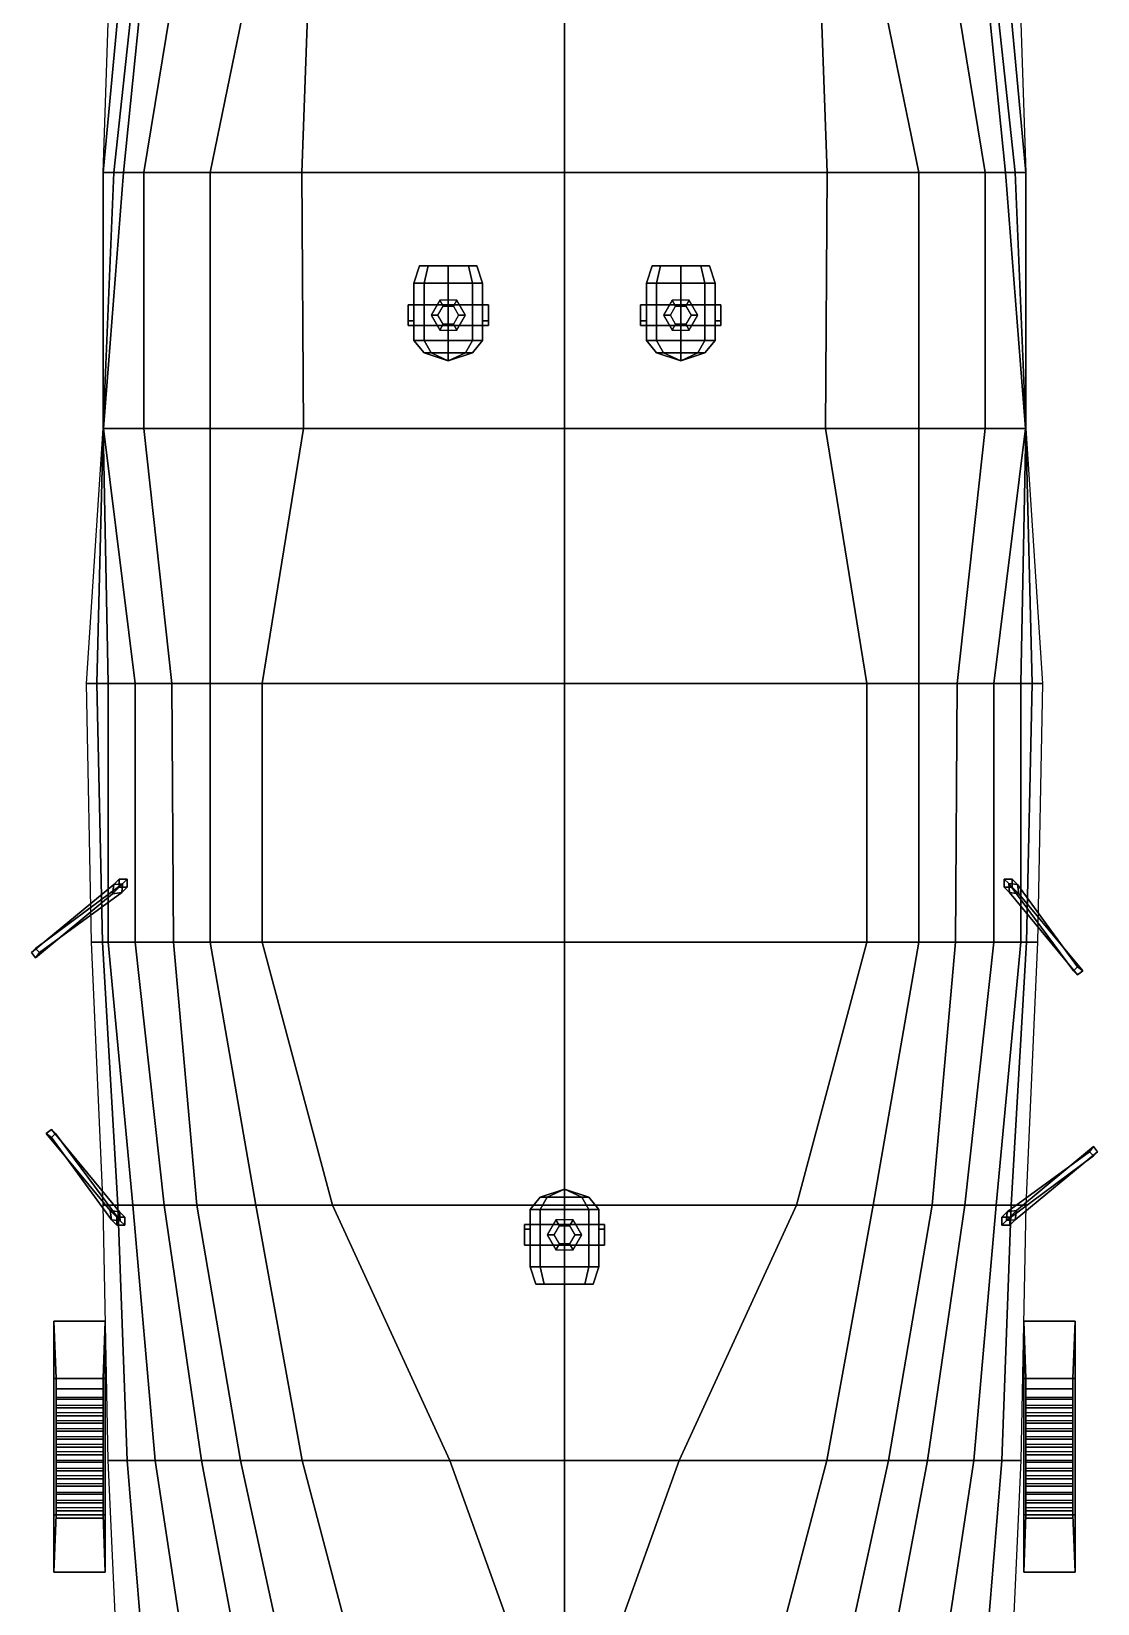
# Model space of a CAD drawing. Header units: millimetres. Extents: x -9 to 9, y -48 to 62.
# Drawn here: x -9.31 to 9.31, y -20.52 to 6.93 of the extents above; entities that cross this region are included whole.
import ezdxf

# ---------------------------------------------------------------- set-up
doc = ezdxf.new("R2010")
doc.units = ezdxf.units.MM

msp = doc.modelspace()

# ---------------------------------------------------------------- linework, layer by layer
for points in [[(0, -3.11, 35.21), (0, -1.618, 34.304), (0, 29.4, 16.5), (0, 29.44, 16.56)], [(0, 29.44, 16.56), (0, 29.4, 16.5), (0, -1.618, 34.304), (0, -3.11, 35.21)], [(0, 28.94, 15.74), (0, 28.89, 15.7), (0, -3.11, 35.16), (0, -3.11, 35.21)], [(0, -3.11, 35.21), (0, -3.11, 35.16), (0, 28.89, 15.7), (0, 28.94, 15.74)], [(-7.91, 8.84, 3.65), (-7.65, 8.84, 0.05), (-8.06, 4.47, 0.05), (-8.06, 4.47, 3.52)], [(-7.65, 8.84, 0.05), (-7.4, 8.84, -1.85), (-7.87, 4.47, -1.85), (-8.06, 4.47, 0.05)], [(-7.4, 8.84, -1.85), (-7.26, 8.84, -2.75), (-7.7, 4.47, -2.91), (-7.87, 4.47, -1.85)], [(-7.26, 8.84, -2.75), (-6.63, 8.84, -3.67), (-7.35, 4.47, -3.67), (-7.7, 4.47, -2.91)], [(-6.63, 8.84, -3.67), (-5.29, 8.84, -4.29), (-6.19, 4.47, -4.29), (-7.35, 4.47, -3.67)], [(-5.29, 8.84, -4.29), (-4.43, 8.84, -4.44), (-4.59, 4.47, -4.44), (-6.19, 4.47, -4.29)], [(0, 4.47, -4.44), (-4.59, 4.47, -4.44), (-4.43, 8.84, -4.44), (0, 8.84, -4.44)], [(0, 8.84, -4.44), (4.43, 8.84, -4.44), (4.59, 4.47, -4.44), (0, 4.47, -4.44)], [(6.19, 4.47, -4.29), (4.59, 4.47, -4.44), (4.43, 8.84, -4.44), (5.29, 8.84, -4.29)], [(7.35, 4.47, -3.67), (6.19, 4.47, -4.29), (5.29, 8.84, -4.29), (6.63, 8.84, -3.67)], [(7.7, 4.47, -2.91), (7.35, 4.47, -3.67), (6.63, 8.84, -3.67), (7.26, 8.84, -2.75)], [(7.87, 4.47, -1.85), (7.7, 4.47, -2.91), (7.26, 8.84, -2.75), (7.4, 8.84, -1.85)], [(8.06, 4.47, 0.05), (7.87, 4.47, -1.85), (7.4, 8.84, -1.85), (7.65, 8.84, 0.05)], [(8.06, 4.47, 3.52), (8.06, 4.47, 0.05), (7.65, 8.84, 0.05), (7.91, 8.84, 3.65)], [(-7.87, 4.47, -1.85), (-7.7, 4.47, -2.91), (-8.05, 0, -2.91), (-8.06, 0, -1.85)], [(-8.06, 4.47, 3.52), (-8.06, 4.47, 0.05), (-8.06, 0, 0.05), (-8.06, 0, 3.52)], [(-8.06, 4.47, 0.05), (-7.87, 4.47, -1.85), (-8.06, 0, -1.85), (-8.06, 0, 0.05)], [(-7.7, 4.47, -2.91), (-7.35, 4.47, -3.67), (-7.35, 0, -3.97), (-8.05, 0, -2.91)], [(-7.35, 4.47, -3.67), (-6.19, 4.47, -4.29), (-6.19, 0, -4.29), (-7.35, 0, -3.97)], [(-6.19, 4.47, -4.29), (-4.59, 4.47, -4.44), (-4.56, 0, -4.44), (-6.19, 0, -4.29)], [(0, 0, -4.44), (-4.56, 0, -4.44), (-4.59, 4.47, -4.44), (0, 4.47, -4.44)], [(0, 4.47, -4.44), (4.59, 4.47, -4.44), (4.56, 0, -4.44), (0, 0, -4.44)], [(6.19, 0, -4.29), (4.56, 0, -4.44), (4.59, 4.47, -4.44), (6.19, 4.47, -4.29)], [(7.35, 0, -3.97), (6.19, 0, -4.29), (6.19, 4.47, -4.29), (7.35, 4.47, -3.67)], [(8.05, 0, -2.91), (7.35, 0, -3.97), (7.35, 4.47, -3.67), (7.7, 4.47, -2.91)], [(8.06, 0, -1.85), (8.05, 0, -2.91), (7.7, 4.47, -2.91), (7.87, 4.47, -1.85)], [(8.06, 0, 0.05), (8.06, 0, -1.85), (7.87, 4.47, -1.85), (8.06, 4.47, 0.05)], [(8.06, 0, 3.52), (8.06, 0, 0.05), (8.06, 4.47, 0.05), (8.06, 4.47, 3.52)], [(-2.63, 2.54, 22.1), (-2.454, 2.54, 22.524), (-2.384, 2.84, 22.454), (-2.53, 2.84, 22.1)], [(-2.454, 2.54, 21.676), (-2.63, 2.54, 22.1), (-2.53, 2.84, 22.1), (-2.384, 2.84, 21.746)], [(-2.53, 2.84, 22.1), (-1.676, 2.84, 22.454), (-1.53, 2.84, 22.1), (-2.384, 2.84, 21.746)], [(-2.384, 2.84, 22.454), (-2.03, 2.84, 22.6), (-1.676, 2.84, 22.454), (-2.53, 2.84, 22.1)], [(-2.03, 2.54, 21.5), (-2.454, 2.54, 21.676), (-2.384, 2.84, 21.746), (-2.03, 2.84, 21.6)], [(-2.454, 2.54, 22.524), (-2.03, 2.54, 22.7), (-2.03, 2.84, 22.6), (-2.384, 2.84, 22.454)], [(-2.384, 2.84, 21.746), (-1.53, 2.84, 22.1), (-1.676, 2.84, 21.746), (-2.03, 2.84, 21.6)], [(-1.606, 2.54, 21.676), (-2.03, 2.54, 21.5), (-2.03, 2.84, 21.6), (-1.676, 2.84, 21.746)], [(-2.03, 2.54, 22.7), (-1.606, 2.54, 22.524), (-1.676, 2.84, 22.454), (-2.03, 2.84, 22.6)], [(-1.606, 2.54, 22.524), (-1.43, 2.54, 22.1), (-1.53, 2.84, 22.1), (-1.676, 2.84, 22.454)], [(-1.43, 2.54, 22.1), (-1.606, 2.54, 21.676), (-1.676, 2.84, 21.746), (-1.53, 2.84, 22.1)], [(1.606, 2.54, 18.126), (1.43, 2.54, 18.55), (1.53, 2.84, 18.55), (1.676, 2.84, 18.196)], [(1.43, 2.54, 18.55), (1.606, 2.54, 18.974), (1.676, 2.84, 18.904), (1.53, 2.84, 18.55)], [(1.676, 2.84, 18.904), (2.03, 2.84, 19.05), (2.384, 2.84, 18.904), (1.53, 2.84, 18.55)], [(1.53, 2.84, 18.55), (2.384, 2.84, 18.904), (2.53, 2.84, 18.55), (1.676, 2.84, 18.196)], [(2.03, 2.54, 17.95), (1.606, 2.54, 18.126), (1.676, 2.84, 18.196), (2.03, 2.84, 18.05)], [(1.606, 2.54, 18.974), (2.03, 2.54, 19.15), (2.03, 2.84, 19.05), (1.676, 2.84, 18.904)], [(1.676, 2.84, 18.196), (2.53, 2.84, 18.55), (2.384, 2.84, 18.196), (2.03, 2.84, 18.05)], [(2.454, 2.54, 18.126), (2.03, 2.54, 17.95), (2.03, 2.84, 18.05), (2.384, 2.84, 18.196)], [(2.03, 2.54, 19.15), (2.454, 2.54, 18.974), (2.384, 2.84, 18.904), (2.03, 2.84, 19.05)], [(2.63, 2.54, 18.55), (2.454, 2.54, 18.126), (2.384, 2.84, 18.196), (2.53, 2.84, 18.55)], [(2.454, 2.54, 18.974), (2.63, 2.54, 18.55), (2.53, 2.84, 18.55), (2.384, 2.84, 18.904)], [(-2.63, 2.54, 22.1), (-2.454, 2.54, 21.676), (-2.454, 1.54, 21.676), (-2.63, 1.54, 22.1)], [(-2.454, 2.54, 22.524), (-2.63, 2.54, 22.1), (-2.63, 1.54, 22.1), (-2.454, 1.54, 22.524)], [(-2.454, 2.54, 21.676), (-2.03, 2.54, 21.5), (-2.03, 1.54, 21.5), (-2.454, 1.54, 21.676)], [(-2.03, 2.54, 22.7), (-2.454, 2.54, 22.524), (-2.454, 1.54, 22.524), (-2.03, 1.54, 22.7)], [(-2.03, 2.54, 21.5), (-1.606, 2.54, 21.676), (-1.606, 1.54, 21.676), (-2.03, 1.54, 21.5)], [(-1.606, 2.54, 22.524), (-2.03, 2.54, 22.7), (-2.03, 1.54, 22.7), (-1.606, 1.54, 22.524)], [(-1.606, 2.54, 21.676), (-1.43, 2.54, 22.1), (-1.43, 1.54, 22.1), (-1.606, 1.54, 21.676)], [(-1.43, 2.54, 22.1), (-1.606, 2.54, 22.524), (-1.606, 1.54, 22.524), (-1.43, 1.54, 22.1)], [(1.606, 2.54, 18.974), (1.43, 2.54, 18.55), (1.43, 1.54, 18.55), (1.606, 1.54, 18.974)], [(1.43, 2.54, 18.55), (1.606, 2.54, 18.126), (1.606, 1.54, 18.126), (1.43, 1.54, 18.55)], [(1.606, 2.54, 18.126), (2.03, 2.54, 17.95), (2.03, 1.54, 17.95), (1.606, 1.54, 18.126)], [(2.03, 2.54, 19.15), (1.606, 2.54, 18.974), (1.606, 1.54, 18.974), (2.03, 1.54, 19.15)], [(2.03, 2.54, 17.95), (2.454, 2.54, 18.126), (2.454, 1.54, 18.126), (2.03, 1.54, 17.95)], [(2.454, 2.54, 18.974), (2.03, 2.54, 19.15), (2.03, 1.54, 19.15), (2.454, 1.54, 18.974)], [(2.63, 2.54, 18.55), (2.454, 2.54, 18.974), (2.454, 1.54, 18.974), (2.63, 1.54, 18.55)], [(2.454, 2.54, 18.126), (2.63, 2.54, 18.55), (2.63, 1.54, 18.55), (2.454, 1.54, 18.126)], [(-2.21, 1.98, 21.16), (-2.12, 2.136, 21.16), (-2.18, 2.24, 20.47), (-2.33, 1.98, 20.47)], [(-2.12, 2.136, 21.16), (-1.94, 2.136, 21.16), (-1.88, 2.24, 20.47), (-2.18, 2.24, 20.47)], [(-1.94, 2.136, 21.16), (-1.85, 1.98, 21.16), (-1.73, 1.98, 20.47), (-1.88, 2.24, 20.47)], [(1.85, 1.98, 17.61), (1.94, 2.136, 17.61), (1.88, 2.24, 16.92), (1.73, 1.98, 16.92)], [(1.94, 2.136, 17.61), (2.12, 2.136, 17.61), (2.18, 2.24, 16.92), (1.88, 2.24, 16.92)], [(2.12, 2.136, 17.61), (2.21, 1.98, 17.61), (2.33, 1.98, 16.92), (2.18, 2.24, 16.92)], [(-2.73, 2.16, 21.16), (-2.73, 1.8, 21.16), (-2.73, 1.88, 22.16), (-2.73, 2.16, 22.16)], [(-2.63, 2.16, 22.16), (-2.63, 2.16, 21.26), (-2.73, 2.16, 21.16), (-2.73, 2.16, 22.16)], [(-1.33, 2.16, 21.16), (-1.33, 1.8, 21.16), (-2.73, 1.8, 21.16), (-2.73, 2.16, 21.16)], [(-2.63, 2.16, 21.26), (-1.43, 2.16, 21.26), (-1.33, 2.16, 21.16), (-2.73, 2.16, 21.16)], [(-2.73, 2.16, 22.16), (-2.73, 1.88, 22.16), (-2.63, 1.88, 22.16), (-2.63, 2.16, 22.16)], [(-2.63, 1.88, 22.16), (-2.63, 1.8, 21.26), (-2.63, 2.16, 21.26), (-2.63, 2.16, 22.16)], [(-2.63, 1.8, 21.26), (-1.43, 1.8, 21.26), (-1.43, 2.16, 21.26), (-2.63, 2.16, 21.26)], [(-2.12, 1.824, 21.16), (-2.21, 1.98, 21.16), (-2.33, 1.98, 20.47), (-2.18, 1.72, 20.47)], [(-1.85, 1.98, 21.16), (-1.94, 1.824, 21.16), (-1.88, 1.72, 20.47), (-1.73, 1.98, 20.47)], [(-1.43, 2.16, 21.26), (-1.43, 1.8, 21.26), (-1.43, 1.88, 22.16), (-1.43, 2.16, 22.16)], [(-1.33, 2.16, 22.16), (-1.33, 2.16, 21.16), (-1.43, 2.16, 21.26), (-1.43, 2.16, 22.16)], [(-1.43, 2.16, 22.16), (-1.43, 1.88, 22.16), (-1.33, 1.88, 22.16), (-1.33, 2.16, 22.16)], [(-1.33, 1.88, 22.16), (-1.33, 1.8, 21.16), (-1.33, 2.16, 21.16), (-1.33, 2.16, 22.16)], [(1.43, 2.16, 18.61), (1.43, 2.16, 17.71), (1.33, 2.16, 17.61), (1.33, 2.16, 18.61)], [(1.33, 2.16, 17.61), (1.33, 1.8, 17.61), (1.33, 1.88, 18.61), (1.33, 2.16, 18.61)], [(1.43, 2.16, 17.71), (2.63, 2.16, 17.71), (2.73, 2.16, 17.61), (1.33, 2.16, 17.61)], [(2.73, 2.16, 17.61), (2.73, 1.8, 17.61), (1.33, 1.8, 17.61), (1.33, 2.16, 17.61)], [(1.33, 2.16, 18.61), (1.33, 1.88, 18.61), (1.43, 1.88, 18.61), (1.43, 2.16, 18.61)], [(1.43, 1.88, 18.61), (1.43, 1.8, 17.71), (1.43, 2.16, 17.71), (1.43, 2.16, 18.61)], [(1.43, 1.8, 17.71), (2.63, 1.8, 17.71), (2.63, 2.16, 17.71), (1.43, 2.16, 17.71)], [(1.94, 1.824, 17.61), (1.85, 1.98, 17.61), (1.73, 1.98, 16.92), (1.88, 1.72, 16.92)], [(2.21, 1.98, 17.61), (2.12, 1.824, 17.61), (2.18, 1.72, 16.92), (2.33, 1.98, 16.92)], [(2.73, 2.16, 18.61), (2.73, 2.16, 17.61), (2.63, 2.16, 17.71), (2.63, 2.16, 18.61)], [(2.63, 2.16, 17.71), (2.63, 1.8, 17.71), (2.63, 1.88, 18.61), (2.63, 2.16, 18.61)], [(2.63, 2.16, 18.61), (2.63, 1.88, 18.61), (2.73, 1.88, 18.61), (2.73, 2.16, 18.61)], [(2.73, 1.88, 18.61), (2.73, 1.8, 17.61), (2.73, 2.16, 17.61), (2.73, 2.16, 18.61)], [(-2.73, 1.88, 22.16), (-2.73, 1.8, 21.16), (-2.63, 1.8, 21.26), (-2.63, 1.88, 22.16)], [(-2.73, 1.8, 21.16), (-1.33, 1.8, 21.16), (-1.43, 1.8, 21.26), (-2.63, 1.8, 21.26)], [(-1.94, 1.824, 21.16), (-2.12, 1.824, 21.16), (-2.18, 1.72, 20.47), (-1.88, 1.72, 20.47)], [(-1.43, 1.88, 22.16), (-1.43, 1.8, 21.26), (-1.33, 1.8, 21.16), (-1.33, 1.88, 22.16)], [(1.33, 1.88, 18.61), (1.33, 1.8, 17.61), (1.43, 1.8, 17.71), (1.43, 1.88, 18.61)], [(1.33, 1.8, 17.61), (2.73, 1.8, 17.61), (2.63, 1.8, 17.71), (1.43, 1.8, 17.71)], [(2.12, 1.824, 17.61), (1.94, 1.824, 17.61), (1.88, 1.72, 16.92), (2.18, 1.72, 16.92)], [(2.63, 1.88, 18.61), (2.63, 1.8, 17.71), (2.73, 1.8, 17.61), (2.73, 1.88, 18.61)], [(-2.33, 1.32, 22.4), (-2.454, 1.54, 22.524), (-2.63, 1.54, 22.1), (-2.454, 1.32, 22.1)], [(-2.454, 1.32, 22.1), (-2.63, 1.54, 22.1), (-2.454, 1.54, 21.676), (-2.33, 1.32, 21.8)], [(-2.33, 1.32, 21.8), (-2.454, 1.54, 21.676), (-2.03, 1.54, 21.5), (-2.03, 1.32, 21.676)], [(-2.03, 1.32, 22.524), (-2.03, 1.54, 22.7), (-2.454, 1.54, 22.524), (-2.33, 1.32, 22.4)], [(-2.03, 1.32, 21.676), (-2.03, 1.54, 21.5), (-1.606, 1.54, 21.676), (-1.73, 1.32, 21.8)], [(-1.73, 1.32, 22.4), (-1.606, 1.54, 22.524), (-2.03, 1.54, 22.7), (-2.03, 1.32, 22.524)], [(-1.606, 1.32, 22.1), (-1.43, 1.54, 22.1), (-1.606, 1.54, 22.524), (-1.73, 1.32, 22.4)], [(-1.73, 1.32, 21.8), (-1.606, 1.54, 21.676), (-1.43, 1.54, 22.1), (-1.606, 1.32, 22.1)], [(1.606, 1.32, 18.55), (1.43, 1.54, 18.55), (1.606, 1.54, 18.126), (1.73, 1.32, 18.25)], [(1.73, 1.32, 18.85), (1.606, 1.54, 18.974), (1.43, 1.54, 18.55), (1.606, 1.32, 18.55)], [(1.73, 1.32, 18.25), (1.606, 1.54, 18.126), (2.03, 1.54, 17.95), (2.03, 1.32, 18.126)], [(2.03, 1.32, 18.974), (2.03, 1.54, 19.15), (1.606, 1.54, 18.974), (1.73, 1.32, 18.85)], [(2.03, 1.32, 18.126), (2.03, 1.54, 17.95), (2.454, 1.54, 18.126), (2.33, 1.32, 18.25)], [(2.33, 1.32, 18.85), (2.454, 1.54, 18.974), (2.03, 1.54, 19.15), (2.03, 1.32, 18.974)], [(2.33, 1.32, 18.25), (2.454, 1.54, 18.126), (2.63, 1.54, 18.55), (2.454, 1.32, 18.55)], [(2.454, 1.32, 18.55), (2.63, 1.54, 18.55), (2.454, 1.54, 18.974), (2.33, 1.32, 18.85)], [(-2.03, 1.18, 22.1), (-2.33, 1.32, 22.4), (-2.454, 1.32, 22.1), (-2.03, 1.18, 22.1)], [(-2.03, 1.18, 22.1), (-2.454, 1.32, 22.1), (-2.33, 1.32, 21.8), (-2.03, 1.18, 22.1)], [(-2.03, 1.18, 22.1), (-2.03, 1.32, 22.524), (-2.33, 1.32, 22.4), (-2.03, 1.18, 22.1)], [(-2.03, 1.18, 22.1), (-2.33, 1.32, 21.8), (-2.03, 1.32, 21.676), (-2.03, 1.18, 22.1)], [(-2.03, 1.18, 22.1), (-1.73, 1.32, 22.4), (-2.03, 1.32, 22.524), (-2.03, 1.18, 22.1)], [(-2.03, 1.18, 22.1), (-1.606, 1.32, 22.1), (-1.73, 1.32, 22.4), (-2.03, 1.18, 22.1)], [(-2.03, 1.18, 22.1), (-1.73, 1.32, 21.8), (-1.606, 1.32, 22.1), (-2.03, 1.18, 22.1)], [(-2.03, 1.18, 22.1), (-2.03, 1.32, 21.676), (-1.73, 1.32, 21.8), (-2.03, 1.18, 22.1)], [(2.03, 1.18, 18.55), (1.606, 1.32, 18.55), (1.73, 1.32, 18.25), (2.03, 1.18, 18.55)], [(2.03, 1.18, 18.55), (1.73, 1.32, 18.85), (1.606, 1.32, 18.55), (2.03, 1.18, 18.55)], [(2.03, 1.18, 18.55), (1.73, 1.32, 18.25), (2.03, 1.32, 18.126), (2.03, 1.18, 18.55)], [(2.03, 1.18, 18.55), (2.03, 1.32, 18.974), (1.73, 1.32, 18.85), (2.03, 1.18, 18.55)], [(2.03, 1.18, 18.55), (2.03, 1.32, 18.126), (2.33, 1.32, 18.25), (2.03, 1.18, 18.55)], [(2.03, 1.18, 18.55), (2.33, 1.32, 18.25), (2.454, 1.32, 18.55), (2.03, 1.18, 18.55)], [(2.03, 1.18, 18.55), (2.454, 1.32, 18.55), (2.33, 1.32, 18.85), (2.03, 1.18, 18.55)], [(2.03, 1.18, 18.55), (2.33, 1.32, 18.85), (2.03, 1.32, 18.974), (2.03, 1.18, 18.55)], [(-8.06, 0, 3.52), (-8.06, 0, 0.05), (-8.17, -4.45, 0.05), (-8.35, -4.45, 3.34)], [(-8.06, 0, 0.05), (-8.06, 0, -1.85), (-7.97, -4.45, -1.85), (-8.17, -4.45, 0.05)], [(-8.06, 0, -1.85), (-8.05, 0, -2.91), (-7.5, -4.45, -3.41), (-7.97, -4.45, -1.85)], [(-8.05, 0, -2.91), (-7.35, 0, -3.97), (-6.86, -4.45, -3.97), (-7.5, -4.45, -3.41)], [(-7.35, 0, -3.97), (-6.19, 0, -4.29), (-6.19, -4.45, -4.29), (-6.86, -4.45, -3.97)], [(-6.19, 0, -4.29), (-4.56, 0, -4.44), (-5.28, -4.45, -4.44), (-6.19, -4.45, -4.29)], [(0, -4.45, -4.44), (-5.28, -4.45, -4.44), (-4.56, 0, -4.44), (0, 0, -4.44)], [(0, 0, -4.44), (4.56, 0, -4.44), (5.28, -4.45, -4.44), (0, -4.45, -4.44)], [(6.19, -4.45, -4.29), (5.28, -4.45, -4.44), (4.56, 0, -4.44), (6.19, 0, -4.29)], [(6.86, -4.45, -3.97), (6.19, -4.45, -4.29), (6.19, 0, -4.29), (7.35, 0, -3.97)], [(7.5, -4.45, -3.41), (6.86, -4.45, -3.97), (7.35, 0, -3.97), (8.05, 0, -2.91)], [(7.97, -4.45, -1.85), (7.5, -4.45, -3.41), (8.05, 0, -2.91), (8.06, 0, -1.85)], [(8.17, -4.45, 0.05), (7.97, -4.45, -1.85), (8.06, 0, -1.85), (8.06, 0, 0.05)], [(8.35, -4.45, 3.34), (8.17, -4.45, 0.05), (8.06, 0, 0.05), (8.06, 0, 3.52)], [(0, -31.99, 13.42), (0, -31.94, 13.38), (0, -3.11, 35.16), (0, -3.11, 35.21)], [(0, -3.11, 35.21), (0, -3.11, 35.16), (0, -31.94, 13.38), (0, -31.99, 13.42)], [(0, -3.11, 35.21), (0, -4.378, 34.253), (0, -32.45, 14.18), (0, -32.49, 14.24)], [(0, -32.49, 14.24), (0, -32.45, 14.18), (0, -4.378, 34.253), (0, -3.11, 35.21)], [(-8.35, -4.45, 3.34), (-8.17, -4.45, 0.05), (-8.07, -8.97, 0.05), (-8.26, -8.97, 3.34)], [(-8.17, -4.45, 0.05), (-7.97, -4.45, -1.85), (-7.97, -8.97, -1.85), (-8.07, -8.97, 0.05)], [(-7.97, -4.45, -1.85), (-7.5, -4.45, -3.41), (-7.5, -8.97, -2.88), (-7.97, -8.97, -1.85)], [(-7.5, -4.45, -3.41), (-6.86, -4.45, -3.97), (-6.83, -8.97, -3.58), (-7.5, -8.97, -2.88)], [(-6.86, -4.45, -3.97), (-6.19, -4.45, -4.29), (-6.19, -8.97, -4.07), (-6.83, -8.97, -3.58)], [(-6.19, -4.45, -4.29), (-5.28, -4.45, -4.44), (-5.28, -8.97, -4.44), (-6.19, -8.97, -4.07)], [(0, -8.97, -4.44), (-5.28, -8.97, -4.44), (-5.28, -4.45, -4.44), (0, -4.45, -4.44)], [(0, -4.45, -4.44), (5.28, -4.45, -4.44), (5.28, -8.97, -4.44), (0, -8.97, -4.44)], [(6.19, -8.97, -4.07), (5.28, -8.97, -4.44), (5.28, -4.45, -4.44), (6.19, -4.45, -4.29)], [(6.83, -8.97, -3.58), (6.19, -8.97, -4.07), (6.19, -4.45, -4.29), (6.86, -4.45, -3.97)], [(7.5, -8.97, -2.88), (6.83, -8.97, -3.58), (6.86, -4.45, -3.97), (7.5, -4.45, -3.41)], [(7.97, -8.97, -1.85), (7.5, -8.97, -2.88), (7.5, -4.45, -3.41), (7.97, -4.45, -1.85)], [(8.07, -8.97, 0.05), (7.97, -8.97, -1.85), (7.97, -4.45, -1.85), (8.17, -4.45, 0.05)], [(8.26, -8.97, 3.34), (8.07, -8.97, 0.05), (8.17, -4.45, 0.05), (8.35, -4.45, 3.34)], [(-7.718, -7.948, 7.48), (-7.873, -7.962, 7.41), (-9.311, -9.151, 8.25), (-9.241, -9.081, 8.32)], [(-7.732, -8.103, 7.41), (-7.718, -7.948, 7.48), (-9.241, -9.081, 8.32), (-9.171, -9.151, 8.25)], [(-7.781, -7.87, 7.14), (-7.781, -8.011, 7.05), (-7.895, -8.125, 7.33), (-7.873, -7.962, 7.41)], [(-7.64, -7.87, 7.22), (-7.781, -7.87, 7.14), (-7.873, -7.962, 7.41), (-7.718, -7.948, 7.48)], [(-7.64, -7.87, 3.21), (-7.781, -7.87, 3.21), (-7.781, -7.87, 7.14), (-7.64, -7.87, 7.22)], [(-7.781, -7.87, 3.21), (-7.781, -8.011, 3.21), (-7.781, -8.011, 7.05), (-7.781, -7.87, 7.14)], [(-7.64, -8.011, 7.14), (-7.64, -7.87, 7.22), (-7.718, -7.948, 7.48), (-7.732, -8.103, 7.41)], [(-7.64, -8.011, 3.21), (-7.64, -7.87, 3.21), (-7.64, -7.87, 7.22), (-7.64, -8.011, 7.14)], [(7.68, -7.869, 3.21), (7.68, -8.01, 3.21), (7.68, -8.01, 7.14), (7.68, -7.869, 7.22)], [(7.821, -7.869, 3.21), (7.68, -7.869, 3.21), (7.68, -7.869, 7.22), (7.821, -7.869, 7.14)], [(7.821, -7.869, 7.14), (7.68, -7.869, 7.22), (7.758, -7.946, 7.48), (7.913, -7.961, 7.41)], [(7.68, -7.869, 7.22), (7.68, -8.01, 7.14), (7.772, -8.102, 7.41), (7.758, -7.946, 7.48)], [(7.913, -7.961, 7.41), (7.758, -7.946, 7.48), (8.891, -9.469, 8.32), (8.961, -9.399, 8.25)], [(7.758, -7.946, 7.48), (7.772, -8.102, 7.41), (8.961, -9.539, 8.25), (8.891, -9.469, 8.32)], [(7.821, -8.01, 3.21), (7.821, -7.869, 3.21), (7.821, -7.869, 7.14), (7.821, -8.01, 7.05)], [(7.821, -8.01, 7.05), (7.821, -7.869, 7.14), (7.913, -7.961, 7.41), (7.935, -8.123, 7.33)], [(7.935, -8.123, 7.33), (7.913, -7.961, 7.41), (8.961, -9.399, 8.25), (9.051, -9.469, 8.18)], [(-7.873, -7.962, 7.41), (-7.895, -8.125, 7.33), (-9.241, -9.241, 8.18), (-9.311, -9.151, 8.25)], [(-7.895, -8.125, 7.33), (-7.732, -8.103, 7.41), (-9.171, -9.151, 8.25), (-9.241, -9.241, 8.18)], [(-7.781, -8.011, 7.05), (-7.64, -8.011, 7.14), (-7.732, -8.103, 7.41), (-7.895, -8.125, 7.33)], [(-7.781, -8.011, 3.21), (-7.64, -8.011, 3.21), (-7.64, -8.011, 7.14), (-7.781, -8.011, 7.05)], [(7.68, -8.01, 3.21), (7.821, -8.01, 3.21), (7.821, -8.01, 7.05), (7.68, -8.01, 7.14)], [(7.68, -8.01, 7.14), (7.821, -8.01, 7.05), (7.935, -8.123, 7.33), (7.772, -8.102, 7.41)], [(7.772, -8.102, 7.41), (7.935, -8.123, 7.33), (9.051, -9.469, 8.18), (8.961, -9.539, 8.25)], [(-8.26, -8.97, 3.34), (-8.07, -8.97, 0.05), (-7.8, -13.56, 0.05), (-8.06, -13.56, 3.21)], [(-8.07, -8.97, 0.05), (-7.97, -8.97, -1.85), (-7.54, -13.56, -1.85), (-7.8, -13.56, 0.05)], [(-7.97, -8.97, -1.85), (-7.5, -8.97, -2.88), (-6.99, -13.56, -2.88), (-7.54, -13.56, -1.85)], [(-7.5, -8.97, -2.88), (-6.83, -8.97, -3.58), (-6.42, -13.56, -3.41), (-6.99, -13.56, -2.88)], [(-6.83, -8.97, -3.58), (-6.19, -8.97, -4.07), (-5.39, -13.56, -3.97), (-6.42, -13.56, -3.41)], [(-6.19, -8.97, -4.07), (-5.28, -8.97, -4.44), (-4.05, -13.56, -4.44), (-5.39, -13.56, -3.97)], [(0, -13.56, -4.44), (-4.05, -13.56, -4.44), (-5.28, -8.97, -4.44), (0, -8.97, -4.44)], [(0, -8.97, -4.44), (5.28, -8.97, -4.44), (4.05, -13.56, -4.44), (0, -13.56, -4.44)], [(5.39, -13.56, -3.97), (4.05, -13.56, -4.44), (5.28, -8.97, -4.44), (6.19, -8.97, -4.07)], [(6.42, -13.56, -3.41), (5.39, -13.56, -3.97), (6.19, -8.97, -4.07), (6.83, -8.97, -3.58)], [(6.99, -13.56, -2.88), (6.42, -13.56, -3.41), (6.83, -8.97, -3.58), (7.5, -8.97, -2.88)], [(7.54, -13.56, -1.85), (6.99, -13.56, -2.88), (7.5, -8.97, -2.88), (7.97, -8.97, -1.85)], [(7.8, -13.56, 0.05), (7.54, -13.56, -1.85), (7.97, -8.97, -1.85), (8.07, -8.97, 0.05)], [(8.06, -13.56, 3.21), (7.8, -13.56, 0.05), (8.07, -8.97, 0.05), (8.26, -8.97, 3.34)], [(-9.171, -9.151, 8.25), (-9.241, -9.081, 8.32), (-9.311, -9.151, 8.25), (-9.241, -9.241, 8.18)], [(8.961, -9.399, 8.25), (8.891, -9.469, 8.32), (8.961, -9.539, 8.25), (9.051, -9.469, 8.18)], [(-7.772, -13.678, 7.41), (-7.935, -13.657, 7.33), (-9.051, -12.311, 8.18), (-8.961, -12.241, 8.25)], [(-8.961, -12.381, 8.25), (-8.891, -12.311, 8.32), (-8.961, -12.241, 8.25), (-9.051, -12.311, 8.18)], [(-7.935, -13.657, 7.33), (-7.913, -13.819, 7.41), (-8.961, -12.381, 8.25), (-9.051, -12.311, 8.18)], [(-7.758, -13.834, 7.48), (-7.772, -13.678, 7.41), (-8.961, -12.241, 8.25), (-8.891, -12.311, 8.32)], [(-7.913, -13.819, 7.41), (-7.758, -13.834, 7.48), (-8.891, -12.311, 8.32), (-8.961, -12.381, 8.25)], [(7.895, -13.655, 7.33), (7.732, -13.677, 7.41), (9.171, -12.629, 8.25), (9.241, -12.539, 8.18)], [(7.873, -13.818, 7.41), (7.895, -13.655, 7.33), (9.241, -12.539, 8.18), (9.311, -12.629, 8.25)], [(9.171, -12.629, 8.25), (9.241, -12.699, 8.32), (9.311, -12.629, 8.25), (9.241, -12.539, 8.18)], [(7.718, -13.832, 7.48), (7.873, -13.818, 7.41), (9.311, -12.629, 8.25), (9.241, -12.699, 8.32)], [(7.732, -13.677, 7.41), (7.718, -13.832, 7.48), (9.241, -12.699, 8.32), (9.171, -12.629, 8.25)], [(-0.3, -13.42, 10.06), (-0.424, -13.64, 9.936), (-0.6, -13.64, 10.36), (-0.424, -13.42, 10.36)], [(-0.424, -13.42, 10.36), (-0.6, -13.64, 10.36), (-0.424, -13.64, 10.784), (-0.3, -13.42, 10.66)], [(0, -13.28, 10.36), (-0.3, -13.42, 10.06), (-0.424, -13.42, 10.36), (0, -13.28, 10.36)], [(0, -13.28, 10.36), (-0.424, -13.42, 10.36), (-0.3, -13.42, 10.66), (0, -13.28, 10.36)], [(0, -13.42, 9.936), (0, -13.64, 9.76), (-0.424, -13.64, 9.936), (-0.3, -13.42, 10.06)], [(-0.3, -13.42, 10.66), (-0.424, -13.64, 10.784), (0, -13.64, 10.96), (0, -13.42, 10.784)], [(0, -13.28, 10.36), (0, -13.42, 9.936), (-0.3, -13.42, 10.06), (0, -13.28, 10.36)], [(0, -13.28, 10.36), (-0.3, -13.42, 10.66), (0, -13.42, 10.784), (0, -13.28, 10.36)], [(0, -13.28, 10.36), (0.424, -13.42, 10.36), (0.3, -13.42, 10.06), (0, -13.28, 10.36)], [(0, -13.28, 10.36), (0.3, -13.42, 10.06), (0, -13.42, 9.936), (0, -13.28, 10.36)], [(0, -13.28, 10.36), (0, -13.42, 10.784), (0.3, -13.42, 10.66), (0, -13.28, 10.36)], [(0, -13.28, 10.36), (0.3, -13.42, 10.66), (0.424, -13.42, 10.36), (0, -13.28, 10.36)], [(0.3, -13.42, 10.06), (0.424, -13.64, 9.936), (0, -13.64, 9.76), (0, -13.42, 9.936)], [(0, -13.42, 10.784), (0, -13.64, 10.96), (0.424, -13.64, 10.784), (0.3, -13.42, 10.66)], [(0.424, -13.42, 10.36), (0.6, -13.64, 10.36), (0.424, -13.64, 9.936), (0.3, -13.42, 10.06)], [(0.3, -13.42, 10.66), (0.424, -13.64, 10.784), (0.6, -13.64, 10.36), (0.424, -13.42, 10.36)], [(-8.06, -13.56, 3.21), (-7.8, -13.56, 0.05), (-7.64, -18.02, 0.05), (-7.97, -18.02, 3.21)], [(-7.68, -13.77, 7.14), (-7.821, -13.77, 7.05), (-7.935, -13.657, 7.33), (-7.772, -13.678, 7.41)], [(-7.821, -13.77, 7.05), (-7.821, -13.911, 7.14), (-7.913, -13.819, 7.41), (-7.935, -13.657, 7.33)], [(-7.8, -13.56, 0.05), (-7.54, -13.56, -1.85), (-7.15, -18.02, -1.85), (-7.64, -18.02, 0.05)], [(-7.68, -13.911, 7.22), (-7.68, -13.77, 7.14), (-7.772, -13.678, 7.41), (-7.758, -13.834, 7.48)], [(-7.54, -13.56, -1.85), (-6.99, -13.56, -2.88), (-6.34, -18.02, -2.88), (-7.15, -18.02, -1.85)], [(-6.99, -13.56, -2.88), (-6.42, -13.56, -3.41), (-5.66, -18.02, -3.41), (-6.34, -18.02, -2.88)], [(-6.42, -13.56, -3.41), (-5.39, -13.56, -3.97), (-4.58, -18.02, -3.97), (-5.66, -18.02, -3.41)], [(-5.39, -13.56, -3.97), (-4.05, -13.56, -4.44), (-2, -18.02, -4.44), (-4.58, -18.02, -3.97)], [(0, -18.02, -4.44), (-2, -18.02, -4.44), (-4.05, -13.56, -4.44), (0, -13.56, -4.44)], [(-0.6, -14.64, 10.36), (-0.424, -14.64, 10.784), (-0.424, -13.64, 10.784), (-0.6, -13.64, 10.36)], [(-0.424, -14.64, 9.936), (-0.6, -14.64, 10.36), (-0.6, -13.64, 10.36), (-0.424, -13.64, 9.936)], [(-0.424, -14.64, 10.784), (0, -14.64, 10.96), (0, -13.64, 10.96), (-0.424, -13.64, 10.784)], [(0, -14.64, 9.76), (-0.424, -14.64, 9.936), (-0.424, -13.64, 9.936), (0, -13.64, 9.76)], [(0, -13.56, -4.44), (4.05, -13.56, -4.44), (2, -18.02, -4.44), (0, -18.02, -4.44)], [(0, -14.64, 10.96), (0.424, -14.64, 10.784), (0.424, -13.64, 10.784), (0, -13.64, 10.96)], [(0.424, -14.64, 9.936), (0, -14.64, 9.76), (0, -13.64, 9.76), (0.424, -13.64, 9.936)], [(0.424, -14.64, 10.784), (0.6, -14.64, 10.36), (0.6, -13.64, 10.36), (0.424, -13.64, 10.784)], [(0.6, -14.64, 10.36), (0.424, -14.64, 9.936), (0.424, -13.64, 9.936), (0.6, -13.64, 10.36)], [(4.58, -18.02, -3.97), (2, -18.02, -4.44), (4.05, -13.56, -4.44), (5.39, -13.56, -3.97)], [(5.66, -18.02, -3.41), (4.58, -18.02, -3.97), (5.39, -13.56, -3.97), (6.42, -13.56, -3.41)], [(6.34, -18.02, -2.88), (5.66, -18.02, -3.41), (6.42, -13.56, -3.41), (6.99, -13.56, -2.88)], [(7.15, -18.02, -1.85), (6.34, -18.02, -2.88), (6.99, -13.56, -2.88), (7.54, -13.56, -1.85)], [(7.64, -18.02, 0.05), (7.15, -18.02, -1.85), (7.54, -13.56, -1.85), (7.8, -13.56, 0.05)], [(7.97, -18.02, 3.21), (7.64, -18.02, 0.05), (7.8, -13.56, 0.05), (8.06, -13.56, 3.21)], [(7.781, -13.769, 7.05), (7.64, -13.769, 7.14), (7.732, -13.677, 7.41), (7.895, -13.655, 7.33)], [(7.64, -13.769, 7.14), (7.64, -13.91, 7.22), (7.718, -13.832, 7.48), (7.732, -13.677, 7.41)], [(7.781, -13.91, 7.14), (7.781, -13.769, 7.05), (7.895, -13.655, 7.33), (7.873, -13.818, 7.41)], [(-7.821, -13.911, 7.14), (-7.68, -13.911, 7.22), (-7.758, -13.834, 7.48), (-7.913, -13.819, 7.41)], [(-7.821, -13.77, 3.21), (-7.821, -13.911, 3.21), (-7.821, -13.911, 7.14), (-7.821, -13.77, 7.05)], [(-7.68, -13.77, 3.21), (-7.821, -13.77, 3.21), (-7.821, -13.77, 7.05), (-7.68, -13.77, 7.14)], [(-7.821, -13.911, 3.21), (-7.68, -13.911, 3.21), (-7.68, -13.911, 7.22), (-7.821, -13.911, 7.14)], [(-7.68, -13.911, 3.21), (-7.68, -13.77, 3.21), (-7.68, -13.77, 7.14), (-7.68, -13.911, 7.22)], [(-0.7, -13.98, 10.42), (-0.7, -13.9, 9.42), (-0.7, -14.26, 9.42), (-0.7, -14.26, 10.42)], [(-0.6, -13.98, 10.42), (-0.6, -13.9, 9.52), (-0.7, -13.9, 9.42), (-0.7, -13.98, 10.42)], [(0.7, -13.9, 9.42), (-0.7, -13.9, 9.42), (-0.6, -13.9, 9.52), (0.6, -13.9, 9.52)], [(-0.7, -14.26, 9.42), (-0.7, -13.9, 9.42), (0.7, -13.9, 9.42), (0.7, -14.26, 9.42)], [(-0.6, -14.26, 10.42), (-0.6, -13.98, 10.42), (-0.7, -13.98, 10.42), (-0.7, -14.26, 10.42)], [(-0.6, -14.26, 9.52), (-0.6, -13.9, 9.52), (-0.6, -13.98, 10.42), (-0.6, -14.26, 10.42)], [(0.6, -13.9, 9.52), (-0.6, -13.9, 9.52), (-0.6, -14.26, 9.52), (0.6, -14.26, 9.52)], [(-0.18, -14.08, 9.42), (-0.09, -13.924, 9.42), (-0.15, -13.82, 8.73), (-0.3, -14.08, 8.73)], [(-0.09, -13.924, 9.42), (0.09, -13.924, 9.42), (0.15, -13.82, 8.73), (-0.15, -13.82, 8.73)], [(0.09, -13.924, 9.42), (0.18, -14.08, 9.42), (0.3, -14.08, 8.73), (0.15, -13.82, 8.73)], [(0.7, -13.98, 10.42), (0.7, -13.9, 9.42), (0.6, -13.9, 9.52), (0.6, -13.98, 10.42)], [(0.6, -13.98, 10.42), (0.6, -13.9, 9.52), (0.6, -14.26, 9.52), (0.6, -14.26, 10.42)], [(0.7, -14.26, 10.42), (0.7, -13.98, 10.42), (0.6, -13.98, 10.42), (0.6, -14.26, 10.42)], [(0.7, -14.26, 9.42), (0.7, -13.9, 9.42), (0.7, -13.98, 10.42), (0.7, -14.26, 10.42)], [(7.64, -13.769, 3.21), (7.64, -13.91, 3.21), (7.64, -13.91, 7.22), (7.64, -13.769, 7.14)], [(7.781, -13.769, 3.21), (7.64, -13.769, 3.21), (7.64, -13.769, 7.14), (7.781, -13.769, 7.05)], [(7.64, -13.91, 7.22), (7.781, -13.91, 7.14), (7.873, -13.818, 7.41), (7.718, -13.832, 7.48)], [(7.64, -13.91, 3.21), (7.781, -13.91, 3.21), (7.781, -13.91, 7.14), (7.64, -13.91, 7.22)], [(7.781, -13.91, 3.21), (7.781, -13.769, 3.21), (7.781, -13.769, 7.05), (7.781, -13.91, 7.14)], [(-0.7, -14.26, 10.42), (-0.7, -14.26, 9.42), (-0.6, -14.26, 9.52), (-0.6, -14.26, 10.42)], [(0.6, -14.26, 9.52), (-0.6, -14.26, 9.52), (-0.7, -14.26, 9.42), (0.7, -14.26, 9.42)], [(-0.09, -14.236, 9.42), (-0.18, -14.08, 9.42), (-0.3, -14.08, 8.73), (-0.15, -14.34, 8.73)], [(0.09, -14.236, 9.42), (-0.09, -14.236, 9.42), (-0.15, -14.34, 8.73), (0.15, -14.34, 8.73)], [(0.18, -14.08, 9.42), (0.09, -14.236, 9.42), (0.15, -14.34, 8.73), (0.3, -14.08, 8.73)], [(0.6, -14.26, 10.42), (0.6, -14.26, 9.52), (0.7, -14.26, 9.42), (0.7, -14.26, 10.42)], [(-0.6, -14.64, 10.36), (-0.424, -14.64, 9.936), (-0.354, -14.94, 10.006), (-0.5, -14.94, 10.36)], [(-0.424, -14.64, 10.784), (-0.6, -14.64, 10.36), (-0.5, -14.94, 10.36), (-0.354, -14.94, 10.714)], [(-0.424, -14.64, 9.936), (0, -14.64, 9.76), (0, -14.94, 9.86), (-0.354, -14.94, 10.006)], [(0, -14.64, 10.96), (-0.424, -14.64, 10.784), (-0.354, -14.94, 10.714), (0, -14.94, 10.86)], [(0, -14.64, 9.76), (0.424, -14.64, 9.936), (0.354, -14.94, 10.006), (0, -14.94, 9.86)], [(0.424, -14.64, 10.784), (0, -14.64, 10.96), (0, -14.94, 10.86), (0.354, -14.94, 10.714)], [(0.424, -14.64, 9.936), (0.6, -14.64, 10.36), (0.5, -14.94, 10.36), (0.354, -14.94, 10.006)], [(0.6, -14.64, 10.36), (0.424, -14.64, 10.784), (0.354, -14.94, 10.714), (0.5, -14.94, 10.36)], [(0.5, -14.94, 10.36), (-0.354, -14.94, 10.714), (-0.5, -14.94, 10.36), (0.354, -14.94, 10.006)], [(0.354, -14.94, 10.006), (-0.5, -14.94, 10.36), (-0.354, -14.94, 10.006), (0, -14.94, 9.86)], [(0.354, -14.94, 10.714), (0, -14.94, 10.86), (-0.354, -14.94, 10.714), (0.5, -14.94, 10.36)], [(-8.92, -16.59, 3.11), (-8.92, -16.59, 3.21), (-8.92, -15.59, 3.21), (-8.92, -15.59, 3.11)], [(-8.92, -16.59, 3.21), (-8.88, -16.59, 3.21), (-8.92, -15.59, 3.21)], [(-8.88, -16.59, 3.21), (-8.06, -16.59, 3.21), (-8.02, -15.59, 3.21), (-8.92, -15.59, 3.21)], [(-8.92, -15.59, 3.21), (-8.02, -15.59, 3.21), (-8.02, -15.59, 3.11), (-8.92, -15.59, 3.11)], [(-8.06, -16.59, 3.21), (-8.02, -16.59, 3.21), (-8.02, -15.59, 3.21)], [(-8.02, -16.59, 3.21), (-8.02, -16.59, 3.11), (-8.02, -15.59, 3.11), (-8.02, -15.59, 3.21)], [(8.06, -16.59, 3.21), (8.88, -16.59, 3.21), (8.92, -15.59, 3.21), (8.02, -15.59, 3.21)], [(8.02, -15.59, 3.21), (8.92, -15.59, 3.21), (8.92, -15.59, 3.11), (8.02, -15.59, 3.11)], [(8.02, -16.59, 3.21), (8.06, -16.59, 3.21), (8.02, -15.59, 3.21)], [(8.02, -16.59, 3.11), (8.02, -16.59, 3.21), (8.02, -15.59, 3.21), (8.02, -15.59, 3.11)], [(8.88, -16.59, 3.21), (8.92, -16.59, 3.21), (8.92, -15.59, 3.21)], [(8.92, -16.59, 3.21), (8.92, -16.59, 3.11), (8.92, -15.59, 3.11), (8.92, -15.59, 3.21)], [(-8.92, -18.97, 0.28), (-8.88, -18.97, 0.28), (-8.88, -16.59, 3.21), (-8.92, -16.59, 3.21)], [(-8.92, -18.97, 0.18), (-8.92, -18.97, 0.28), (-8.92, -16.59, 3.21), (-8.92, -16.59, 3.11)], [(-8.88, -16.77, 3.04), (-8.06, -16.77, 3.04), (-8.06, -16.59, 3.04), (-8.88, -16.59, 3.04)], [(-8.88, -16.59, 3.11), (-8.06, -16.59, 3.11), (-8.06, -16.59, 3.21), (-8.88, -16.59, 3.21)], [(-8.88, -18.97, 0.28), (-8.88, -18.97, 0.18), (-8.88, -16.59, 3.11), (-8.88, -16.59, 3.21)], [(-8.06, -18.97, 0.18), (-8.06, -18.97, 0.28), (-8.06, -16.59, 3.21), (-8.06, -16.59, 3.11)], [(-8.06, -18.97, 0.28), (-8.02, -18.97, 0.28), (-8.02, -16.59, 3.21), (-8.06, -16.59, 3.21)], [(-8.02, -18.97, 0.28), (-8.02, -18.97, 0.18), (-8.02, -16.59, 3.11), (-8.02, -16.59, 3.21)], [(8.02, -18.97, 0.18), (8.02, -18.97, 0.28), (8.02, -16.59, 3.21), (8.02, -16.59, 3.11)], [(8.02, -18.97, 0.28), (8.06, -18.97, 0.28), (8.06, -16.59, 3.21), (8.02, -16.59, 3.21)], [(8.06, -18.97, 0.28), (8.06, -18.97, 0.18), (8.06, -16.59, 3.11), (8.06, -16.59, 3.21)], [(8.06, -16.59, 3.11), (8.88, -16.59, 3.11), (8.88, -16.59, 3.21), (8.06, -16.59, 3.21)], [(8.06, -16.77, 3.04), (8.88, -16.77, 3.04), (8.88, -16.59, 3.04), (8.06, -16.59, 3.04)], [(8.88, -18.97, 0.28), (8.92, -18.97, 0.28), (8.92, -16.59, 3.21), (8.88, -16.59, 3.21)], [(8.88, -18.97, 0.18), (8.88, -18.97, 0.28), (8.88, -16.59, 3.21), (8.88, -16.59, 3.11)], [(8.92, -18.97, 0.28), (8.92, -18.97, 0.18), (8.92, -16.59, 3.11), (8.92, -16.59, 3.21)], [(-8.88, -16.95, 2.87), (-8.06, -16.95, 2.87), (-8.06, -16.77, 2.87), (-8.88, -16.77, 2.87)], [(-8.88, -16.77, 3.02), (-8.06, -16.77, 3.02), (-8.06, -16.77, 3.04), (-8.88, -16.77, 3.04)], [(-8.88, -17.1, 2.7), (-8.06, -17.1, 2.7), (-8.06, -16.92, 2.7), (-8.88, -16.92, 2.7)], [(-8.88, -16.95, 2.85), (-8.06, -16.95, 2.85), (-8.06, -16.95, 2.87), (-8.88, -16.95, 2.87)], [(8.06, -16.77, 3.02), (8.88, -16.77, 3.02), (8.88, -16.77, 3.04), (8.06, -16.77, 3.04)], [(8.06, -16.95, 2.87), (8.88, -16.95, 2.87), (8.88, -16.77, 2.87), (8.06, -16.77, 2.87)], [(8.06, -17.1, 2.7), (8.88, -17.1, 2.7), (8.88, -16.92, 2.7), (8.06, -16.92, 2.7)], [(8.06, -16.95, 2.85), (8.88, -16.95, 2.85), (8.88, -16.95, 2.87), (8.06, -16.95, 2.87)], [(-8.88, -17.24, 2.53), (-8.06, -17.24, 2.53), (-8.06, -17.06, 2.53), (-8.88, -17.06, 2.53)], [(-8.88, -17.1, 2.68), (-8.06, -17.1, 2.68), (-8.06, -17.1, 2.7), (-8.88, -17.1, 2.7)], [(-8.88, -17.37, 2.36), (-8.06, -17.37, 2.36), (-8.06, -17.19, 2.36), (-8.88, -17.19, 2.36)], [(-8.88, -17.24, 2.51), (-8.06, -17.24, 2.51), (-8.06, -17.24, 2.53), (-8.88, -17.24, 2.53)], [(8.06, -17.24, 2.53), (8.88, -17.24, 2.53), (8.88, -17.06, 2.53), (8.06, -17.06, 2.53)], [(8.06, -17.1, 2.68), (8.88, -17.1, 2.68), (8.88, -17.1, 2.7), (8.06, -17.1, 2.7)], [(8.06, -17.37, 2.36), (8.88, -17.37, 2.36), (8.88, -17.19, 2.36), (8.06, -17.19, 2.36)], [(8.06, -17.24, 2.51), (8.88, -17.24, 2.51), (8.88, -17.24, 2.53), (8.06, -17.24, 2.53)], [(-8.88, -17.51, 2.19), (-8.06, -17.51, 2.19), (-8.06, -17.33, 2.19), (-8.88, -17.33, 2.19)], [(-8.88, -17.37, 2.34), (-8.06, -17.37, 2.34), (-8.06, -17.37, 2.36), (-8.88, -17.37, 2.36)], [(-8.88, -17.65, 2.02), (-8.06, -17.65, 2.02), (-8.06, -17.47, 2.02), (-8.88, -17.47, 2.02)], [(-8.88, -17.51, 2.17), (-8.06, -17.51, 2.17), (-8.06, -17.51, 2.19), (-8.88, -17.51, 2.19)], [(8.06, -17.51, 2.19), (8.88, -17.51, 2.19), (8.88, -17.33, 2.19), (8.06, -17.33, 2.19)], [(8.06, -17.37, 2.34), (8.88, -17.37, 2.34), (8.88, -17.37, 2.36), (8.06, -17.37, 2.36)], [(8.06, -17.65, 2.02), (8.88, -17.65, 2.02), (8.88, -17.47, 2.02), (8.06, -17.47, 2.02)], [(8.06, -17.51, 2.17), (8.88, -17.51, 2.17), (8.88, -17.51, 2.19), (8.06, -17.51, 2.19)], [(-8.88, -17.79, 1.85), (-8.06, -17.79, 1.85), (-8.06, -17.61, 1.85), (-8.88, -17.61, 1.85)], [(-8.88, -17.65, 2), (-8.06, -17.65, 2), (-8.06, -17.65, 2.02), (-8.88, -17.65, 2.02)], [(-8.88, -17.92, 1.68), (-8.06, -17.92, 1.68), (-8.06, -17.74, 1.68), (-8.88, -17.74, 1.68)], [(-8.88, -17.79, 1.83), (-8.06, -17.79, 1.83), (-8.06, -17.79, 1.85), (-8.88, -17.79, 1.85)], [(8.06, -17.79, 1.85), (8.88, -17.79, 1.85), (8.88, -17.61, 1.85), (8.06, -17.61, 1.85)], [(8.06, -17.65, 2), (8.88, -17.65, 2), (8.88, -17.65, 2.02), (8.06, -17.65, 2.02)], [(8.06, -17.92, 1.68), (8.88, -17.92, 1.68), (8.88, -17.74, 1.68), (8.06, -17.74, 1.68)], [(8.06, -17.79, 1.83), (8.88, -17.79, 1.83), (8.88, -17.79, 1.85), (8.06, -17.79, 1.85)], [(-8.88, -18.05, 1.51), (-8.06, -18.05, 1.51), (-8.06, -17.87, 1.51), (-8.88, -17.87, 1.51)], [(-8.88, -17.92, 1.66), (-8.06, -17.92, 1.66), (-8.06, -17.92, 1.68), (-8.88, -17.92, 1.68)], [(-8.88, -18.2, 1.34), (-8.06, -18.2, 1.34), (-8.06, -18.02, 1.34), (-8.88, -18.02, 1.34)], [(-8.88, -18.05, 1.49), (-8.06, -18.05, 1.49), (-8.06, -18.05, 1.51), (-8.88, -18.05, 1.51)], [(-7.97, -18.02, 3.21), (-7.64, -18.02, 0.05), (-7.26, -22.62, 0.05), (-7.76, -22.62, 3.21)], [(-7.64, -18.02, 0.05), (-7.15, -18.02, -1.85), (-6.45, -22.62, -1.85), (-7.26, -22.62, 0.05)], [(-7.15, -18.02, -1.85), (-6.34, -18.02, -2.88), (-5.47, -22.62, -2.88), (-6.45, -22.62, -1.85)], [(-6.34, -18.02, -2.88), (-5.66, -18.02, -3.41), (-4.66, -22.62, -3.41), (-5.47, -22.62, -2.88)], [(-5.66, -18.02, -3.41), (-4.58, -18.02, -3.97), (-3.37, -22.62, -3.97), (-4.66, -22.62, -3.41)], [(-4.58, -18.02, -3.97), (-2, -18.02, -4.44), (-0.35, -22.62, -4.44), (-3.37, -22.62, -3.97)], [(0, -22.62, -4.44), (-0.35, -22.62, -4.44), (-2, -18.02, -4.44), (0, -18.02, -4.44)], [(0, -18.02, -4.44), (2, -18.02, -4.44), (0.35, -22.62, -4.44), (0, -22.62, -4.44)], [(3.37, -22.62, -3.97), (0.35, -22.62, -4.44), (2, -18.02, -4.44), (4.58, -18.02, -3.97)], [(4.66, -22.62, -3.41), (3.37, -22.62, -3.97), (4.58, -18.02, -3.97), (5.66, -18.02, -3.41)], [(5.47, -22.62, -2.88), (4.66, -22.62, -3.41), (5.66, -18.02, -3.41), (6.34, -18.02, -2.88)], [(6.45, -22.62, -1.85), (5.47, -22.62, -2.88), (6.34, -18.02, -2.88), (7.15, -18.02, -1.85)], [(7.26, -22.62, 0.05), (6.45, -22.62, -1.85), (7.15, -18.02, -1.85), (7.64, -18.02, 0.05)], [(7.76, -22.62, 3.21), (7.26, -22.62, 0.05), (7.64, -18.02, 0.05), (7.97, -18.02, 3.21)], [(8.06, -18.05, 1.51), (8.88, -18.05, 1.51), (8.88, -17.87, 1.51), (8.06, -17.87, 1.51)], [(8.06, -17.92, 1.66), (8.88, -17.92, 1.66), (8.88, -17.92, 1.68), (8.06, -17.92, 1.68)], [(8.06, -18.2, 1.34), (8.88, -18.2, 1.34), (8.88, -18.02, 1.34), (8.06, -18.02, 1.34)], [(8.06, -18.05, 1.49), (8.88, -18.05, 1.49), (8.88, -18.05, 1.51), (8.06, -18.05, 1.51)], [(-8.88, -18.34, 1.17), (-8.06, -18.34, 1.17), (-8.06, -18.16, 1.17), (-8.88, -18.16, 1.17)], [(-8.88, -18.2, 1.32), (-8.06, -18.2, 1.32), (-8.06, -18.2, 1.34), (-8.88, -18.2, 1.34)], [(-8.88, -18.47, 1), (-8.06, -18.47, 1), (-8.06, -18.29, 1), (-8.88, -18.29, 1)], [(-8.88, -18.34, 1.15), (-8.06, -18.34, 1.15), (-8.06, -18.34, 1.17), (-8.88, -18.34, 1.17)], [(8.06, -18.34, 1.17), (8.88, -18.34, 1.17), (8.88, -18.16, 1.17), (8.06, -18.16, 1.17)], [(8.06, -18.2, 1.32), (8.88, -18.2, 1.32), (8.88, -18.2, 1.34), (8.06, -18.2, 1.34)], [(8.06, -18.47, 1), (8.88, -18.47, 1), (8.88, -18.29, 1), (8.06, -18.29, 1)], [(8.06, -18.34, 1.15), (8.88, -18.34, 1.15), (8.88, -18.34, 1.17), (8.06, -18.34, 1.17)], [(-8.88, -18.61, 0.83), (-8.06, -18.61, 0.83), (-8.06, -18.43, 0.83), (-8.88, -18.43, 0.83)], [(-8.88, -18.47, 0.98), (-8.06, -18.47, 0.98), (-8.06, -18.47, 1), (-8.88, -18.47, 1)], [(-8.88, -18.76, 0.66), (-8.06, -18.76, 0.66), (-8.06, -18.58, 0.66), (-8.88, -18.58, 0.66)], [(-8.88, -18.61, 0.81), (-8.06, -18.61, 0.81), (-8.06, -18.61, 0.83), (-8.88, -18.61, 0.83)], [(8.06, -18.61, 0.83), (8.88, -18.61, 0.83), (8.88, -18.43, 0.83), (8.06, -18.43, 0.83)], [(8.06, -18.47, 0.98), (8.88, -18.47, 0.98), (8.88, -18.47, 1), (8.06, -18.47, 1)], [(8.06, -18.76, 0.66), (8.88, -18.76, 0.66), (8.88, -18.58, 0.66), (8.06, -18.58, 0.66)], [(8.06, -18.61, 0.81), (8.88, -18.61, 0.81), (8.88, -18.61, 0.83), (8.06, -18.61, 0.83)], [(-8.88, -18.9, 0.49), (-8.06, -18.9, 0.49), (-8.06, -18.72, 0.49), (-8.88, -18.72, 0.49)], [(-8.88, -18.76, 0.64), (-8.06, -18.76, 0.64), (-8.06, -18.76, 0.66), (-8.88, -18.76, 0.66)], [(-8.88, -19.03, 0.32), (-8.06, -19.03, 0.32), (-8.06, -18.85, 0.32), (-8.88, -18.85, 0.32)], [(-8.88, -18.9, 0.47), (-8.06, -18.9, 0.47), (-8.06, -18.9, 0.49), (-8.88, -18.9, 0.49)], [(8.06, -18.9, 0.49), (8.88, -18.9, 0.49), (8.88, -18.72, 0.49), (8.06, -18.72, 0.49)], [(8.06, -18.76, 0.64), (8.88, -18.76, 0.64), (8.88, -18.76, 0.66), (8.06, -18.76, 0.66)], [(8.06, -19.03, 0.32), (8.88, -19.03, 0.32), (8.88, -18.85, 0.32), (8.06, -18.85, 0.32)], [(8.06, -18.9, 0.47), (8.88, -18.9, 0.47), (8.88, -18.9, 0.49), (8.06, -18.9, 0.49)], [(-8.92, -19.97, 0.18), (-8.92, -19.97, 0.28), (-8.92, -18.97, 0.28), (-8.92, -18.97, 0.18)], [(-8.92, -19.97, 0.28), (-8.92, -19.97, 0.28), (-8.88, -18.97, 0.28), (-8.92, -18.97, 0.28)], [(-8.92, -19.97, 0.28), (-8.02, -19.97, 0.28), (-8.06, -18.97, 0.28), (-8.88, -18.97, 0.28)], [(-8.88, -18.97, 0.28), (-8.06, -18.97, 0.28), (-8.06, -18.97, 0.18), (-8.88, -18.97, 0.18)], [(-8.88, -19.03, 0.3), (-8.06, -19.03, 0.3), (-8.06, -19.03, 0.32), (-8.88, -19.03, 0.32)], [(-8.02, -19.97, 0.28), (-8.02, -19.97, 0.28), (-8.02, -18.97, 0.28), (-8.06, -18.97, 0.28)], [(-8.02, -19.97, 0.28), (-8.02, -19.97, 0.18), (-8.02, -18.97, 0.18), (-8.02, -18.97, 0.28)], [(8.02, -19.97, 0.28), (8.92, -19.97, 0.28), (8.88, -18.97, 0.28), (8.06, -18.97, 0.28)], [(8.02, -19.97, 0.28), (8.02, -19.97, 0.28), (8.06, -18.97, 0.28), (8.02, -18.97, 0.28)], [(8.02, -19.97, 0.18), (8.02, -19.97, 0.28), (8.02, -18.97, 0.28), (8.02, -18.97, 0.18)], [(8.06, -18.97, 0.28), (8.88, -18.97, 0.28), (8.88, -18.97, 0.18), (8.06, -18.97, 0.18)], [(8.06, -19.03, 0.3), (8.88, -19.03, 0.3), (8.88, -19.03, 0.32), (8.06, -19.03, 0.32)], [(8.92, -19.97, 0.28), (8.92, -19.97, 0.28), (8.92, -18.97, 0.28), (8.88, -18.97, 0.28)], [(8.92, -19.97, 0.28), (8.92, -19.97, 0.18), (8.92, -18.97, 0.18), (8.92, -18.97, 0.28)], [(-8.92, -19.97, 0.18), (-8.02, -19.97, 0.18), (-8.02, -19.97, 0.28), (-8.92, -19.97, 0.28)], [(8.02, -19.97, 0.18), (8.92, -19.97, 0.18), (8.92, -19.97, 0.28), (8.02, -19.97, 0.28)]]:
    msp.add_3dface(points)

doc.saveas('drawing.dxf')
